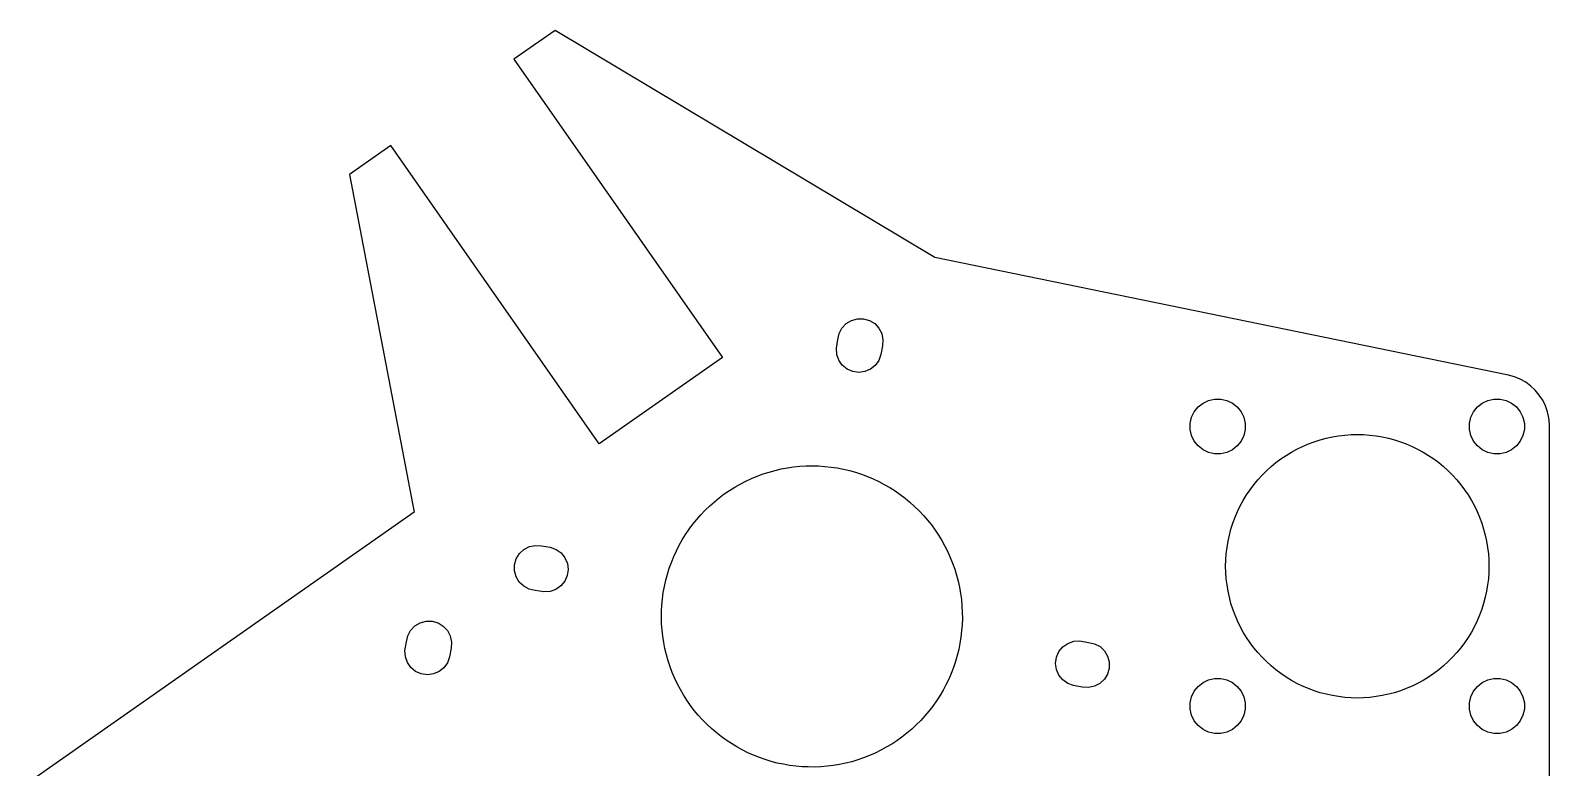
# Model space of a CAD drawing. Header units: metres. Extents: x -114 to 9, y -244 to -120.
# Drawn here: x -111.8 to 9.3, y -178.3 to -119.6 of the extents above; entities that cross this region are included whole.
import ezdxf

# ---------------------------------------------------------------- set-up
doc = ezdxf.new("R2010")
doc.units = ezdxf.units.M

msp = doc.modelspace()

# ---------------------------------------------------------------- linework, layer by layer
for p, q in [((-69.9873, -119.557), (-73.2639, -121.851)), ((-39.6859, -137.639), (-69.9873, -119.557)), ((-73.2639, -121.851), (-56.6302, -145.606)), ((-83.0937, -128.734), (-86.3703, -131.028)), ((-66.46, -152.489), (-83.0937, -128.734)), ((-86.3703, -131.028), (-81.2225, -157.945)), ((6.06284, -147.016), (-39.6859, -137.639)), ((-47.0988, -143.271), (-46.7628, -142.914)), ((-46.7628, -142.914), (-46.343, -142.661)), ((-46.343, -142.661), (-45.8705, -142.53)), ((-45.8705, -142.53), (-45.3803, -142.532)), ((-45.3803, -142.532), (-44.9088, -142.666)), ((-44.9088, -142.666), (-44.4909, -142.923)), ((-44.4909, -142.923), (-44.1577, -143.282)), ((-47.5503, -144.881), (-47.4275, -144.185)), ((-47.4275, -144.185), (-47.3259, -143.705)), ((-47.3259, -143.705), (-47.0988, -143.271)), ((-44.1577, -143.282), (-43.9338, -143.718)), ((-43.9338, -143.718), (-43.8359, -144.199)), ((-47.5187, -145.37), (-47.5503, -144.881)), ((-47.3563, -145.833), (-47.5187, -145.37)), ((-43.994, -145.384), (-44.1599, -145.845)), ((-43.8712, -144.687), (-43.994, -145.384)), ((-43.8359, -144.199), (-43.8712, -144.687)), ((-56.6302, -145.606), (-66.46, -152.489)), ((-47.0751, -146.234), (-47.3563, -145.833)), ((-46.696, -146.545), (-47.0751, -146.234)), ((-46.2472, -146.742), (-46.696, -146.545)), ((-44.8256, -146.552), (-45.2759, -146.746)), ((-44.4441, -146.244), (-44.8256, -146.552)), ((-44.1599, -145.845), (-44.4441, -146.244)), ((-45.7618, -146.811), (-46.2472, -146.742)), ((-45.2759, -146.746), (-45.7618, -146.811)), ((6.54086, -147.155), (6.06284, -147.016)), ((6.99919, -147.348), (6.54086, -147.155)), ((7.43137, -147.595), (6.99919, -147.348)), ((7.83133, -147.891), (7.43137, -147.595)), ((-17.8635, -149.037), (-17.3832, -148.927)), ((-17.3832, -148.927), (-16.8906, -148.927)), ((-16.8906, -148.927), (-16.4103, -149.037)), ((4.41031, -149.037), (4.89061, -148.927)), ((4.89061, -148.927), (5.38324, -148.927)), ((5.38324, -148.927), (5.86354, -149.037)), ((8.19348, -148.233), (7.83133, -147.891)), ((8.51271, -148.614), (8.19348, -148.233)), ((8.78456, -149.031), (8.51271, -148.614)), ((9.0052, -149.477), (8.78456, -149.031)), ((-19.2135, -150.386), (-18.9997, -149.943)), ((-18.9997, -149.943), (-18.6926, -149.557)), ((-18.6926, -149.557), (-18.3074, -149.25)), ((-18.3074, -149.25), (-17.8635, -149.037)), ((-16.4103, -149.037), (-15.9665, -149.25)), ((-15.9665, -149.25), (-15.5813, -149.557)), ((-15.5813, -149.557), (-15.2741, -149.943)), ((-15.2741, -149.943), (-15.0604, -150.386)), ((3.06038, -150.386), (3.27412, -149.943)), ((3.27412, -149.943), (3.58128, -149.557)), ((3.58128, -149.557), (3.96646, -149.25)), ((3.96646, -149.25), (4.41031, -149.037)), ((5.86354, -149.037), (6.30739, -149.25)), ((6.30739, -149.25), (6.69257, -149.557)), ((6.69257, -149.557), (6.99971, -149.943)), ((6.99971, -149.943), (7.21347, -150.386)), ((9.17154, -149.946), (9.0052, -149.477)), ((9.28125, -150.431), (9.17154, -149.946)), ((-19.3231, -150.867), (-19.2135, -150.386)), ((-19.3231, -151.359), (-19.3231, -150.867)), ((-19.2135, -151.84), (-19.3231, -151.359)), ((-15.0604, -150.386), (-14.9508, -150.867)), ((-14.9508, -151.359), (-15.0604, -151.84)), ((-14.9508, -150.867), (-14.9508, -151.359)), ((2.95076, -150.867), (3.06038, -150.386)), ((2.95076, -151.359), (2.95076, -150.867)), ((3.06038, -151.84), (2.95076, -151.359)), ((7.21347, -150.386), (7.32309, -150.867)), ((7.32309, -151.359), (7.21347, -151.84)), ((7.32309, -150.867), (7.32309, -151.359)), ((9.33278, -150.926), (9.28125, -150.431)), ((9.33646, -173.325), (9.33278, -150.926)), ((-18.9997, -152.284), (-19.2135, -151.84)), ((-18.6926, -152.669), (-18.9997, -152.284)), ((-15.2741, -152.284), (-15.5813, -152.669)), ((-15.0604, -151.84), (-15.2741, -152.284)), ((-10.3618, -152.699), (-9.90245, -152.502)), ((-9.90245, -152.502), (-9.4342, -152.327)), ((-9.4342, -152.327), (-8.95819, -152.175)), ((-8.95819, -152.175), (-8.47546, -152.046)), ((-8.47546, -152.046), (-7.98714, -151.94)), ((-7.98714, -151.94), (-7.49429, -151.857)), ((-7.49429, -151.857), (-6.99808, -151.798)), ((-6.99808, -151.798), (-6.4996, -151.762)), ((-6.4996, -151.762), (-6, -151.75)), ((-6, -151.75), (-5.50038, -151.762)), ((-5.50038, -151.762), (-5.00191, -151.798)), ((-5.00191, -151.798), (-4.50569, -151.857)), ((-4.50569, -151.857), (-4.01285, -151.94)), ((-4.01285, -151.94), (-3.52452, -152.046)), ((-3.52452, -152.046), (-3.04181, -152.175)), ((-3.04181, -152.175), (-2.56578, -152.327)), ((-2.56578, -152.327), (-2.09753, -152.502)), ((-2.09753, -152.502), (-1.63814, -152.699)), ((3.27412, -152.284), (3.06038, -151.84)), ((3.58128, -152.669), (3.27412, -152.284)), ((6.99971, -152.284), (6.69257, -152.669)), ((7.21347, -151.84), (6.99971, -152.284)), ((-18.3074, -152.976), (-18.6926, -152.669)), ((-17.8635, -153.19), (-18.3074, -152.976)), ((-17.3832, -153.299), (-17.8635, -153.19)), ((-16.8906, -153.299), (-17.3832, -153.299)), ((-16.4103, -153.19), (-16.8906, -153.299)), ((-15.9665, -152.976), (-16.4103, -153.19)), ((-15.5813, -152.669), (-15.9665, -152.976)), ((-12.4907, -153.996), (-12.0906, -153.697)), ((-12.0906, -153.697), (-11.6767, -153.417)), ((-11.6767, -153.417), (-11.25, -153.157)), ((-11.25, -153.157), (-10.8114, -152.917)), ((-10.8114, -152.917), (-10.3618, -152.699)), ((-1.63814, -152.699), (-1.18861, -152.917)), ((-1.18861, -152.917), (-0.75, -153.157)), ((-0.75, -153.157), (-0.32326, -153.417)), ((-0.32326, -153.417), (0.09059, -153.697)), ((0.09059, -153.697), (0.49066, -153.996)), ((3.96646, -152.976), (3.58128, -152.669)), ((4.41031, -153.19), (3.96646, -152.976)), ((4.89061, -153.299), (4.41031, -153.19)), ((5.38324, -153.299), (4.89061, -153.299)), ((5.86354, -153.19), (5.38324, -153.299)), ((6.30739, -152.976), (5.86354, -153.19)), ((6.69257, -152.669), (6.30739, -152.976)), ((-54.3187, -155.26), (-53.8573, -155.069)), ((-53.8573, -155.069), (-53.3884, -154.897)), ((-53.3884, -154.897), (-52.9128, -154.746)), ((-52.9128, -154.746), (-52.4313, -154.614)), ((-52.4313, -154.614), (-51.9447, -154.502)), ((-51.9447, -154.502), (-51.4539, -154.41)), ((-51.4539, -154.41), (-50.9597, -154.339)), ((-50.9597, -154.339), (-50.4629, -154.289)), ((-50.4629, -154.289), (-49.9645, -154.259)), ((-49.9645, -154.259), (-49.4653, -154.25)), ((-49.4653, -154.25), (-48.9662, -154.262)), ((-48.9662, -154.262), (-48.4679, -154.294)), ((-48.4679, -154.294), (-47.9715, -154.348)), ((-47.9715, -154.348), (-47.4777, -154.422)), ((-47.4777, -154.422), (-46.9874, -154.516)), ((-46.9874, -154.516), (-46.5015, -154.631)), ((-46.5015, -154.631), (-46.0207, -154.765)), ((-46.0207, -154.765), (-45.546, -154.92)), ((-45.546, -154.92), (-45.0781, -155.094)), ((-13.9354, -155.374), (-13.5992, -155.004)), ((-13.5992, -155.004), (-13.2458, -154.651)), ((-13.2458, -154.651), (-12.876, -154.315)), ((-12.876, -154.315), (-12.4907, -153.996)), ((0.49066, -153.996), (0.87604, -154.315)), ((0.87604, -154.315), (1.24582, -154.651)), ((1.24582, -154.651), (1.5992, -155.004)), ((1.5992, -155.004), (1.93536, -155.374)), ((-56.4848, -156.492), (-56.0728, -156.21)), ((-56.0728, -156.21), (-55.6495, -155.945)), ((-55.6495, -155.945), (-55.2155, -155.699)), ((-55.2155, -155.699), (-54.7717, -155.47)), ((-54.7717, -155.47), (-54.3187, -155.26)), ((-45.0781, -155.094), (-44.6179, -155.288)), ((-44.6179, -155.288), (-44.1661, -155.501)), ((-44.1661, -155.501), (-43.7236, -155.732)), ((-43.7236, -155.732), (-43.291, -155.981)), ((-43.291, -155.981), (-42.8692, -156.248)), ((-42.8692, -156.248), (-42.4589, -156.533)), ((-14.8332, -156.573), (-14.553, -156.159)), ((-14.553, -156.159), (-14.2536, -155.759)), ((-14.2536, -155.759), (-13.9354, -155.374)), ((1.93536, -155.374), (2.25356, -155.759)), ((2.25356, -155.759), (2.55304, -156.159)), ((2.55304, -156.159), (2.83316, -156.573)), ((-58.0049, -157.784), (-57.6454, -157.438)), ((-57.6454, -157.438), (-57.2717, -157.107)), ((-57.2717, -157.107), (-56.8847, -156.791)), ((-56.8847, -156.791), (-56.4848, -156.492)), ((-42.4589, -156.533), (-42.0608, -156.834)), ((-42.0608, -156.834), (-41.6756, -157.152)), ((-41.6756, -157.152), (-41.3038, -157.485)), ((-41.3038, -157.485), (-40.9463, -157.834)), ((-15.5511, -157.888), (-15.3328, -157.439)), ((-15.3328, -157.439), (-15.0933, -157)), ((-15.0933, -157), (-14.8332, -156.573)), ((2.83316, -156.573), (3.09326, -157)), ((3.09326, -157), (3.33276, -157.439)), ((3.33276, -157.439), (3.55113, -157.888)), ((-81.2225, -157.945), (-111.828, -179.375)), ((-58.9927, -158.909), (-58.6791, -158.521)), ((-58.6791, -158.521), (-58.3497, -158.145)), ((-58.3497, -158.145), (-58.0049, -157.784)), ((-40.9463, -157.834), (-40.6036, -158.197)), ((-40.6036, -158.197), (-40.2763, -158.574)), ((-40.2763, -158.574), (-39.965, -158.964)), ((-15.9225, -158.816), (-15.7478, -158.348)), ((-15.7478, -158.348), (-15.5511, -157.888)), ((3.55113, -157.888), (3.74785, -158.348)), ((3.74785, -158.348), (3.9225, -158.816)), ((-59.8329, -160.148), (-59.5701, -159.724)), ((-59.5701, -159.724), (-59.2899, -159.31)), ((-59.2899, -159.31), (-58.9927, -158.909)), ((-39.965, -158.964), (-39.6702, -159.367)), ((-39.6702, -159.367), (-39.3924, -159.782)), ((-39.3924, -159.782), (-39.132, -160.208)), ((-16.3102, -160.263), (-16.204, -159.775)), ((-16.204, -159.775), (-16.0747, -159.292)), ((-16.0747, -159.292), (-15.9225, -158.816)), ((3.9225, -158.816), (4.07466, -159.292)), ((4.07466, -159.292), (4.20401, -159.775)), ((4.20401, -159.775), (4.31024, -160.263)), ((-72.8274, -161.241), (-72.4679, -160.908)), ((-72.4679, -160.908), (-72.0318, -160.684)), ((-72.0318, -160.684), (-71.5515, -160.586)), ((-71.5515, -160.586), (-71.0626, -160.621)), ((-71.0626, -160.621), (-70.3662, -160.744)), ((-70.3662, -160.744), (-69.9049, -160.91)), ((-69.9049, -160.91), (-69.5055, -161.194)), ((-60.5122, -161.482), (-60.3043, -161.028)), ((-60.3043, -161.028), (-60.0777, -160.583)), ((-60.0777, -160.583), (-59.8329, -160.148)), ((-39.132, -160.208), (-38.8897, -160.645)), ((-38.8897, -160.645), (-38.6657, -161.091)), ((-38.6657, -161.091), (-38.4604, -161.546)), ((-16.4525, -161.252), (-16.3931, -160.756)), ((-16.3931, -160.756), (-16.3102, -160.263)), ((4.31024, -160.263), (4.39311, -160.756)), ((4.39311, -160.756), (4.45245, -161.252)), ((-73.2196, -162.621), (-73.2178, -162.13)), ((-73.2178, -162.13), (-73.0837, -161.659)), ((-73.0837, -161.659), (-72.8274, -161.241)), ((-69.5055, -161.194), (-69.1976, -161.576)), ((-69.1976, -161.576), (-69.004, -162.026)), ((-69.004, -162.026), (-68.9391, -162.512)), ((-60.8704, -162.414), (-60.701, -161.944)), ((-60.701, -161.944), (-60.5122, -161.482)), ((-38.4604, -161.546), (-38.2743, -162.009)), ((-38.2743, -162.009), (-38.1076, -162.48)), ((-16.5, -162.25), (-16.4881, -161.75)), ((-16.4881, -162.75), (-16.5, -162.25)), ((-16.4881, -161.75), (-16.4525, -161.252)), ((4.45245, -161.252), (4.4881, -161.75)), ((4.4881, -161.75), (4.5, -162.25)), ((4.5, -162.25), (4.4881, -162.75)), ((-73.0892, -163.093), (-73.2196, -162.621)), ((-72.836, -163.513), (-73.0892, -163.093)), ((-72.4791, -163.849), (-72.836, -163.513)), ((-69.2047, -163.446), (-69.5155, -163.825)), ((-69.0077, -162.997), (-69.2047, -163.446)), ((-68.9391, -162.512), (-69.0077, -162.997)), ((-61.2595, -163.86), (-61.1499, -163.373)), ((-61.1499, -163.373), (-61.0201, -162.89)), ((-61.0201, -162.89), (-60.8704, -162.414)), ((-38.1076, -162.48), (-37.9607, -162.957)), ((-37.9607, -162.957), (-37.8337, -163.44)), ((-37.8337, -163.44), (-37.7269, -163.928)), ((-16.4525, -163.248), (-16.4881, -162.75)), ((-16.3931, -163.744), (-16.4525, -163.248)), ((4.45245, -163.248), (4.39311, -163.744)), ((4.4881, -162.75), (4.45245, -163.248)), ((-72.0447, -164.076), (-72.4791, -163.849)), ((-71.5651, -164.178), (-72.0447, -164.076)), ((-70.8688, -164.3), (-71.5651, -164.178)), ((-70.3796, -164.269), (-70.8688, -164.3)), ((-69.9171, -164.106), (-70.3796, -164.269)), ((-69.5155, -163.825), (-69.9171, -164.106)), ((-61.4175, -164.845), (-61.3488, -164.351)), ((-61.3488, -164.351), (-61.2595, -163.86)), ((-37.7269, -163.928), (-37.6405, -164.419)), ((-37.6405, -164.419), (-37.5746, -164.914)), ((-16.3102, -164.237), (-16.3931, -163.744)), ((-16.204, -164.725), (-16.3102, -164.237)), ((-16.0747, -165.208), (-16.204, -164.725)), ((4.20401, -164.725), (4.07466, -165.208)), ((4.31024, -164.237), (4.20401, -164.725)), ((4.39311, -163.744), (4.31024, -164.237)), ((-61.4996, -166.34), (-61.493, -165.841)), ((-61.493, -165.841), (-61.4656, -165.342)), ((-61.4656, -165.342), (-61.4175, -164.845)), ((-37.5746, -164.914), (-37.5293, -165.412)), ((-37.5293, -165.412), (-37.5048, -165.91)), ((-37.5048, -165.91), (-37.5011, -166.41)), ((-15.9225, -165.684), (-16.0747, -165.208)), ((-15.7478, -166.152), (-15.9225, -165.684)), ((3.9225, -165.684), (3.74785, -166.152)), ((4.07466, -165.208), (3.9225, -165.684)), ((-81.5032, -167.361), (-81.1672, -167.004)), ((-81.1672, -167.004), (-80.7474, -166.751)), ((-80.7474, -166.751), (-80.2749, -166.621)), ((-80.2749, -166.621), (-79.7847, -166.622)), ((-79.7847, -166.622), (-79.3132, -166.756)), ((-79.3132, -166.756), (-78.8953, -167.013)), ((-78.8953, -167.013), (-78.5621, -167.372)), ((-61.4855, -166.839), (-61.4996, -166.34)), ((-61.4506, -167.337), (-61.4855, -166.839)), ((-37.5181, -166.909), (-37.5558, -167.406)), ((-37.5011, -166.41), (-37.5181, -166.909)), ((-15.5511, -166.612), (-15.7478, -166.152)), ((-15.3328, -167.061), (-15.5511, -166.612)), ((-15.0933, -167.5), (-15.3328, -167.061)), ((3.33276, -167.061), (3.09326, -167.5)), ((3.55113, -166.612), (3.33276, -167.061)), ((3.74785, -166.152), (3.55113, -166.612)), ((-81.9547, -168.971), (-81.8319, -168.275)), ((-81.8319, -168.275), (-81.7303, -167.796)), ((-81.7303, -167.796), (-81.5032, -167.361)), ((-78.5621, -167.372), (-78.3382, -167.808)), ((-78.3382, -167.808), (-78.2403, -168.289)), ((-78.2403, -168.289), (-78.2756, -168.778)), ((-61.3951, -167.833), (-61.4506, -167.337)), ((-61.3189, -168.327), (-61.3951, -167.833)), ((-61.2223, -168.817), (-61.3189, -168.327)), ((-37.6933, -168.395), (-37.7928, -168.885)), ((-37.6143, -167.902), (-37.6933, -168.395)), ((-37.5558, -167.406), (-37.6143, -167.902)), ((-29.4845, -168.675), (-29.0829, -168.394)), ((-29.0829, -168.394), (-28.6204, -168.231)), ((-28.6204, -168.231), (-28.1312, -168.2)), ((-28.1312, -168.2), (-27.4349, -168.322)), ((-27.4349, -168.322), (-26.9553, -168.424)), ((-14.8332, -167.927), (-15.0933, -167.5)), ((-14.553, -168.341), (-14.8332, -167.927)), ((-14.2536, -168.741), (-14.553, -168.341)), ((2.55304, -168.341), (2.25356, -168.741)), ((2.83316, -167.927), (2.55304, -168.341)), ((3.09326, -167.5), (2.83316, -167.927)), ((-81.9231, -169.461), (-81.9547, -168.971)), ((-81.7607, -169.923), (-81.9231, -169.461)), ((-78.3984, -169.474), (-78.5643, -169.935)), ((-78.2756, -168.778), (-78.3984, -169.474)), ((-61.1053, -169.302), (-61.2223, -168.817)), ((-60.9683, -169.782), (-61.1053, -169.302)), ((-37.9125, -169.369), (-38.0523, -169.849)), ((-37.7928, -168.885), (-37.9125, -169.369)), ((-30.0609, -169.988), (-29.9923, -169.503)), ((-29.9923, -169.503), (-29.7953, -169.054)), ((-29.7953, -169.054), (-29.4845, -168.675)), ((-26.9553, -168.424), (-26.5209, -168.651)), ((-26.5209, -168.651), (-26.1639, -168.987)), ((-26.1639, -168.987), (-25.9108, -169.407)), ((-25.9108, -169.407), (-25.7804, -169.879)), ((-13.9354, -169.126), (-14.2536, -168.741)), ((-13.5992, -169.496), (-13.9354, -169.126)), ((-13.2458, -169.849), (-13.5992, -169.496)), ((1.5992, -169.496), (1.24582, -169.849)), ((1.93536, -169.126), (1.5992, -169.496)), ((2.25356, -168.741), (1.93536, -169.126)), ((-81.4795, -170.325), (-81.7607, -169.923)), ((-81.1004, -170.635), (-81.4795, -170.325)), ((-80.6516, -170.833), (-81.1004, -170.635)), ((-80.1662, -170.901), (-80.6516, -170.833)), ((-79.6803, -170.836), (-80.1662, -170.901)), ((-79.2299, -170.643), (-79.6803, -170.836)), ((-78.8485, -170.335), (-79.2299, -170.643)), ((-78.5643, -169.935), (-78.8485, -170.335)), ((-60.8115, -170.256), (-60.9683, -169.782)), ((-60.635, -170.723), (-60.8115, -170.256)), ((-60.4393, -171.183), (-60.635, -170.723)), ((-38.391, -170.788), (-38.5894, -171.246)), ((-38.2119, -170.322), (-38.391, -170.788)), ((-38.0523, -169.849), (-38.2119, -170.322)), ((-29.996, -170.474), (-30.0609, -169.988)), ((-29.8024, -170.924), (-29.996, -170.474)), ((-25.9163, -170.841), (-26.1726, -171.259)), ((-25.7822, -170.37), (-25.9163, -170.841)), ((-25.7804, -169.879), (-25.7822, -170.37)), ((-12.876, -170.185), (-13.2458, -169.849)), ((-12.4907, -170.504), (-12.876, -170.185)), ((-12.0906, -170.803), (-12.4907, -170.504)), ((-11.6767, -171.083), (-12.0906, -170.803)), ((0.09059, -170.803), (-0.32326, -171.083)), ((0.49066, -170.504), (0.09059, -170.803)), ((0.87604, -170.185), (0.49066, -170.504)), ((1.24582, -169.849), (0.87604, -170.185)), ((-60.2246, -171.634), (-60.4393, -171.183)), ((-59.9914, -172.075), (-60.2246, -171.634)), ((-38.8067, -171.695), (-39.0424, -172.136)), ((-38.5894, -171.246), (-38.8067, -171.695)), ((-29.4945, -171.306), (-29.8024, -170.924)), ((-29.0951, -171.59), (-29.4945, -171.306)), ((-28.6338, -171.756), (-29.0951, -171.59)), ((-27.9374, -171.879), (-28.6338, -171.756)), ((-27.4485, -171.914), (-27.9374, -171.879)), ((-26.9682, -171.816), (-27.4485, -171.914)), ((-26.5321, -171.592), (-26.9682, -171.816)), ((-26.1726, -171.259), (-26.5321, -171.592)), ((-18.9997, -172.216), (-18.6926, -171.831)), ((-18.6926, -171.831), (-18.3074, -171.524)), ((-18.3074, -171.524), (-17.8635, -171.31)), ((-17.8635, -171.31), (-17.3832, -171.201)), ((-17.3832, -171.201), (-16.8906, -171.201)), ((-16.8906, -171.201), (-16.4103, -171.31)), ((-16.4103, -171.31), (-15.9665, -171.524)), ((-15.9665, -171.524), (-15.5813, -171.831)), ((-15.5813, -171.831), (-15.2741, -172.216)), ((-11.25, -171.343), (-11.6767, -171.083)), ((-10.8114, -171.583), (-11.25, -171.343)), ((-10.3618, -171.801), (-10.8114, -171.583)), ((-9.90245, -171.998), (-10.3618, -171.801)), ((-9.4342, -172.173), (-9.90245, -171.998)), ((-2.09753, -171.998), (-2.56578, -172.173)), ((-1.63814, -171.801), (-2.09753, -171.998)), ((-1.18861, -171.583), (-1.63814, -171.801)), ((-0.75, -171.343), (-1.18861, -171.583)), ((-0.32326, -171.083), (-0.75, -171.343)), ((3.27412, -172.216), (3.58128, -171.831)), ((3.58128, -171.831), (3.96646, -171.524)), ((3.96646, -171.524), (4.41031, -171.31)), ((4.41031, -171.31), (4.89061, -171.201)), ((4.89061, -171.201), (5.38324, -171.201)), ((5.38324, -171.201), (5.86354, -171.31)), ((5.86354, -171.31), (6.30739, -171.524)), ((6.30739, -171.524), (6.69257, -171.831)), ((6.69257, -171.831), (6.99971, -172.216)), ((-59.74, -172.506), (-59.9914, -172.075)), ((-59.4709, -172.927), (-59.74, -172.506)), ((-59.1845, -173.336), (-59.4709, -172.927)), ((-39.5679, -172.984), (-39.8566, -173.392)), ((-39.2963, -172.565), (-39.5679, -172.984)), ((-39.0424, -172.136), (-39.2963, -172.565)), ((-19.3231, -173.141), (-19.2135, -172.66)), ((-19.3231, -173.633), (-19.3231, -173.141)), ((-19.2135, -172.66), (-18.9997, -172.216)), ((-15.2741, -172.216), (-15.0604, -172.66)), ((-15.0604, -172.66), (-14.9508, -173.141)), ((-14.9508, -173.141), (-14.9508, -173.633)), ((-8.95819, -172.325), (-9.4342, -172.173)), ((-8.47546, -172.454), (-8.95819, -172.325)), ((-7.98714, -172.56), (-8.47546, -172.454)), ((-7.49429, -172.643), (-7.98714, -172.56)), ((-6.99808, -172.702), (-7.49429, -172.643)), ((-6.4996, -172.738), (-6.99808, -172.702)), ((-6, -172.75), (-6.4996, -172.738)), ((-5.50038, -172.738), (-6, -172.75)), ((-5.00191, -172.702), (-5.50038, -172.738)), ((-4.50569, -172.643), (-5.00191, -172.702)), ((-4.01285, -172.56), (-4.50569, -172.643)), ((-3.52452, -172.454), (-4.01285, -172.56)), ((-3.04181, -172.325), (-3.52452, -172.454)), ((-2.56578, -172.173), (-3.04181, -172.325)), ((2.95076, -173.141), (3.06038, -172.66)), ((2.95076, -173.633), (2.95076, -173.141)), ((3.06038, -172.66), (3.27412, -172.216)), ((6.99971, -172.216), (7.21347, -172.66)), ((7.21347, -172.66), (7.32309, -173.141)), ((7.32309, -173.141), (7.32309, -173.633)), ((-58.8813, -173.733), (-59.1845, -173.336)), ((-58.562, -174.116), (-58.8813, -173.733)), ((-58.2269, -174.487), (-58.562, -174.116)), ((-40.4836, -174.169), (-40.8208, -174.537)), ((-40.162, -173.787), (-40.4836, -174.169)), ((-39.8566, -173.392), (-40.162, -173.787)), ((-19.2135, -174.114), (-19.3231, -173.633)), ((-18.9997, -174.557), (-19.2135, -174.114)), ((-15.0604, -174.114), (-15.2741, -174.557)), ((-14.9508, -173.633), (-15.0604, -174.114)), ((3.06038, -174.114), (2.95076, -173.633)), ((3.27412, -174.557), (3.06038, -174.114)), ((7.21347, -174.114), (6.99971, -174.557)), ((7.32309, -173.633), (7.21347, -174.114)), ((9.33646, -239.325), (9.33646, -173.325)), ((-57.8767, -174.842), (-58.2269, -174.487)), ((-57.512, -175.184), (-57.8767, -174.842)), ((-57.1335, -175.509), (-57.512, -175.184)), ((-56.7417, -175.819), (-57.1335, -175.509)), ((-41.9202, -175.553), (-42.3137, -175.86)), ((-41.5397, -175.23), (-41.9202, -175.553)), ((-41.1731, -174.891), (-41.5397, -175.23)), ((-40.8208, -174.537), (-41.1731, -174.891)), ((-18.6926, -174.943), (-18.9997, -174.557)), ((-18.3074, -175.25), (-18.6926, -174.943)), ((-17.8635, -175.463), (-18.3074, -175.25)), ((-17.3832, -175.573), (-17.8635, -175.463)), ((-16.8906, -175.573), (-17.3832, -175.573)), ((-16.4103, -175.463), (-16.8906, -175.573)), ((-15.9665, -175.25), (-16.4103, -175.463)), ((-15.5813, -174.943), (-15.9665, -175.25)), ((-15.2741, -174.557), (-15.5813, -174.943)), ((3.58128, -174.943), (3.27412, -174.557)), ((3.96646, -175.25), (3.58128, -174.943)), ((4.41031, -175.463), (3.96646, -175.25)), ((4.89061, -175.573), (4.41031, -175.463)), ((5.38324, -175.573), (4.89061, -175.573)), ((5.86354, -175.463), (5.38324, -175.573)), ((6.30739, -175.25), (5.86354, -175.463)), ((6.69257, -174.943), (6.30739, -175.25)), ((6.99971, -174.557), (6.69257, -174.943)), ((-56.3374, -176.112), (-56.7417, -175.819)), ((-55.9212, -176.387), (-56.3374, -176.112)), ((-55.494, -176.646), (-55.9212, -176.387)), ((-55.0564, -176.886), (-55.494, -176.646)), ((-54.6091, -177.108), (-55.0564, -176.886)), ((-43.5662, -176.68), (-44.0052, -176.918)), ((-43.1374, -176.424), (-43.5662, -176.68)), ((-42.7197, -176.151), (-43.1374, -176.424)), ((-42.3137, -175.86), (-42.7197, -176.151)), ((-54.153, -177.311), (-54.6091, -177.108)), ((-53.6888, -177.495), (-54.153, -177.311)), ((-53.2174, -177.66), (-53.6888, -177.495)), ((-52.7396, -177.804), (-53.2174, -177.66)), ((-52.2561, -177.929), (-52.7396, -177.804)), ((-51.7679, -178.034), (-52.2561, -177.929)), ((-51.2758, -178.118), (-51.7679, -178.034)), ((-47.3002, -178.047), (-47.7928, -178.128)), ((-46.8114, -177.945), (-47.3002, -178.047)), ((-46.3272, -177.823), (-46.8114, -177.945)), ((-45.8486, -177.681), (-46.3272, -177.823)), ((-45.3762, -177.519), (-45.8486, -177.681)), ((-44.911, -177.338), (-45.3762, -177.519)), ((-44.4537, -177.137), (-44.911, -177.338)), ((-44.0052, -176.918), (-44.4537, -177.137)), ((-50.7805, -178.181), (-51.2758, -178.118)), ((-50.2831, -178.224), (-50.7805, -178.181)), ((-49.7843, -178.247), (-50.2831, -178.224)), ((-49.285, -178.248), (-49.7843, -178.247)), ((-48.7861, -178.229), (-49.285, -178.248)), ((-48.2884, -178.189), (-48.7861, -178.229)), ((-47.7928, -178.128), (-48.2884, -178.189))]:
    msp.add_line(p, q)

doc.saveas('drawing.dxf')
